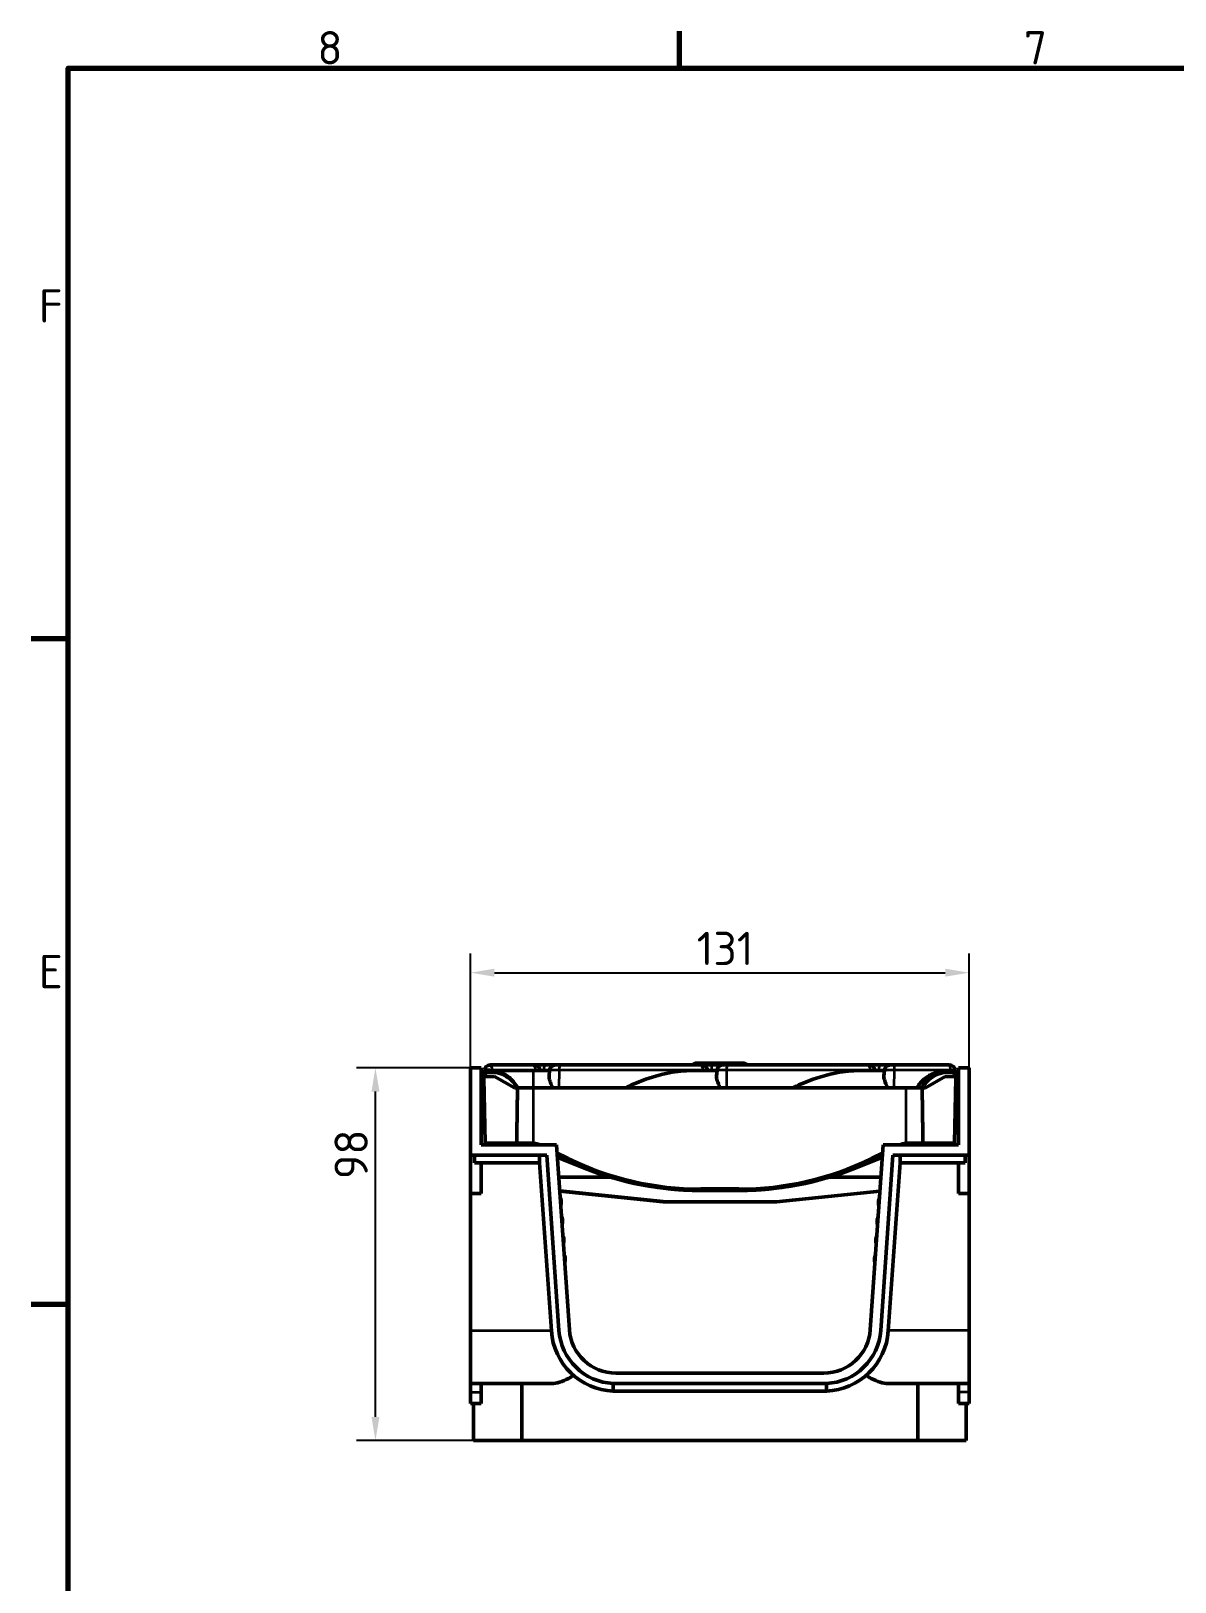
# Model space of a CAD drawing. Header units: millimetres. Extents: x 0 to 1485, y 0 to 1050.
# Drawn here: x 15.3 to 315.9, y 627.1 to 1034.8 of the extents above; entities that cross this region are included whole.
import ezdxf

# ---------------------------------------------------------------- set-up
doc = ezdxf.new("R2010")
doc.units = ezdxf.units.MM
doc.header["$LTSCALE"] = 2.5
for name, color, linetype, lineweight in [('Bemaßung (ISO)', 7, 'Continuous', 25), ('Rahmen (ISO)', 7, 'Continuous', 70), ('Sichtbar (ISO)', 7, 'Continuous', 50), ('Sichtbar schmal (ISO)', 7, 'Continuous', 35)]:
    doc.layers.add(name, color=color, linetype=linetype, lineweight=lineweight)
doc.styles.add('Notiztext (DIN)', font='isocpeur.ttf')
doc.styles.add('TXT 3_5', font='isocpeur.ttf')
doc.dimstyles.new('Anrin Standard (DIN)', dxfattribs={"dimscale": 2.5, "dimtxt": 3.5, "dimasz": 2.5, "dimexe": 2, "dimexo": 0, "dimgap": 0.8, "dimtad": 1, "dimrnd": 1e-08, "dimtxsty": 'TXT 3_5', "dimcen": 0.09, "dimdle": 10, "dimclrd": 256, "dimclre": 256, "dimclrt": 256, "dimadec": 0, "dimazin": 2, "dimtfac": 0.714286, "dimtmove": 0, "dimatfit": 3, "dimfxl": 1, "dimtolj": 1, "dimlwd": -1, "dimlwe": -1, "dimarcsym": 0})

# ---------------------------------------------------------------- blocks, each defined once
blk = doc.blocks.new('Ränder Standardrahmen')
at = {"layer": 'Rahmen (ISO)'}
for p, q in [((74.25, 410), (74.25, 413.9)), ((10, 350), (6.1, 350)), ((10, 280), (6.1, 280))]:
    blk.add_line(p, q, dxfattribs=at)
at = {"layer": 'Rahmen (ISO)', "flags": 128}
blk.add_lwpolyline([(10, 10), (10, 410), (584, 410), (584, 10), (10, 10)], dxfattribs=at)
at = {"layer": 'Rahmen (ISO)', "char_height": 3.5, "attachment_point": 7, "style": 'Notiztext (DIN)'}
for s, insert in [('8', (36.2, 410.4)), ('7', (110.45, 410.4)), ('F', (6.93, 383.25)), ('E', (6.93, 313.25))]:
    blk.add_mtext(s, dxfattribs=dict(at, insert=insert))
blk = doc.blocks.new('*D19')
at = {"layer": 'Bemaßung (ISO)', "transparency": 16777216}
for p, q in [((130.75, 762.23), (130.75, 792.24)), ((261.75, 762.23), (261.75, 792.24)), ((137, 787.24), (255.5, 787.24))]:
    blk.add_line(p, q, dxfattribs=at)
for points in [[(137, 788.28), (137, 786.19), (130.75, 787.24)], [(255.5, 788.28), (255.5, 786.19), (261.75, 787.24)]]:
    blk.add_solid(points, dxfattribs=at)
at = {"layer": 'Defpoints', "color": 0, "transparency": 16777216}
for p in [(261.75, 787.24), (130.75, 762.23), (261.75, 762.23)]:
    blk.add_point(p, dxfattribs=at)
at = {"layer": 'Bemaßung (ISO)', "transparency": 16777216, "insert": (190.17, 797.99), "char_height": 8.75, "attachment_point": 1, "style": 'TXT 3_5'}
blk.add_mtext('\\A1;131', dxfattribs=at)
blk = doc.blocks.new('*D21')
at = {"layer": 'Bemaßung (ISO)', "transparency": 16777216}
for p, q in [((130.75, 762.23), (100.75, 762.23)), ((105.75, 670.48), (105.75, 755.98)), ((131.5, 664.23), (100.75, 664.23))]:
    blk.add_line(p, q, dxfattribs=at)
for points in [[(104.71, 755.98), (106.8, 755.98), (105.75, 762.23)], [(104.71, 670.48), (106.8, 670.48), (105.75, 664.23)]]:
    blk.add_solid(points, dxfattribs=at)
at = {"layer": 'Defpoints', "color": 0, "transparency": 16777216}
for p in [(105.75, 762.23), (130.75, 762.23), (131.5, 664.23)]:
    blk.add_point(p, dxfattribs=at)
at = {"layer": 'Bemaßung (ISO)', "transparency": 16777216, "insert": (95, 732.96), "char_height": 8.75, "attachment_point": 1, "rotation": 90, "style": 'TXT 3_5'}
blk.add_mtext('\\A1;98', dxfattribs=at)

msp = doc.modelspace()

# ---------------------------------------------------------------- linework, layer by layer
at = {"layer": 'Sichtbar (ISO)'}
for p, q in [((135.89, 762.983), (146.955, 762.983)), ((146.955, 762.983), (147.5, 762.983)), ((147.5, 762.983), (148.259, 762.983)), ((148.259, 762.983), (149.007, 762.983)), ((149.007, 762.983), (150.221, 762.983)), ((150.221, 762.983), (153.007, 762.983)), ((153.007, 762.983), (154.221, 762.983)), ((154.221, 762.983), (190.955, 762.983)), ((189.753, 763.483), (188.887, 762.983)), ((190.624, 763.483), (189.753, 763.483)), ((196.253, 763.483), (190.624, 763.483)), ((190.955, 762.983), (191.5, 762.983)), ((191.5, 762.983), (193.007, 762.983)), ((193.007, 762.983), (194.221, 762.983)), ((194.221, 762.983), (197.007, 762.983)), ((201.883, 763.483), (196.253, 763.483)), ((197.007, 762.983), (198.221, 762.983)), ((198.221, 762.983), (234.955, 762.983)), ((202.753, 763.483), (201.883, 763.483)), ((202.753, 763.483), (203.619, 762.983)), ((234.955, 762.983), (235.5, 762.983)), ((235.5, 762.983), (237.007, 762.983)), ((237.007, 762.983), (238.221, 762.983)), ((238.221, 762.983), (241.007, 762.983)), ((241.007, 762.983), (242.221, 762.983)), ((242.221, 762.983), (256.617, 762.983)), ((133.503, 762.233), (130.753, 762.233)), ((130.753, 762.233), (130.753, 739.233)), ((133.503, 741.983), (133.503, 762.233)), ((134.345, 761.026), (134.253, 759.983)), ((134.261, 759.529), (134.253, 759.983)), ((134.559, 742.474), (134.261, 759.529)), ((134.752, 759.983), (134.327, 759.983)), ((134.385, 761.483), (134.345, 761.026)), ((134.396, 761.613), (134.385, 761.483)), ((134.752, 759.983), (137.057, 759.983)), ((136.092, 761.483), (134.843, 761.483)), ((147.253, 761.483), (136.092, 761.483)), ((137.057, 759.983), (142.253, 756.983)), ((151.502, 761.483), (147.253, 761.483)), ((148.994, 761.613), (149.005, 761.483)), ((151.513, 761.613), (151.374, 760.02)), ((195.502, 761.483), (188.096, 761.483)), ((192.994, 761.613), (193.005, 761.483)), ((195.513, 761.613), (195.374, 760.02)), ((239.502, 761.483), (232.096, 761.483)), ((236.994, 761.613), (237.005, 761.483)), ((239.513, 761.613), (239.374, 760.02)), ((250.253, 756.983), (255.45, 759.983)), ((255.45, 759.983), (257.755, 759.983)), ((256.415, 761.483), (255.806, 761.483)), ((257.664, 761.483), (256.415, 761.483)), ((258.18, 759.983), (257.755, 759.983)), ((257.948, 742.474), (258.246, 759.529)), ((258.122, 761.483), (258.111, 761.613)), ((258.162, 761.026), (258.122, 761.483)), ((258.253, 759.983), (258.162, 761.026)), ((258.253, 759.983), (258.246, 759.529)), ((259.003, 762.233), (259.003, 741.983)), ((261.753, 762.233), (259.003, 762.233)), ((261.753, 739.233), (261.753, 762.233)), ((142.253, 756.983), (142.743, 756.983)), ((142.743, 756.983), (143.277, 756.983)), ((147.253, 756.983), (143.277, 756.983)), ((152.353, 756.983), (147.253, 756.983)), ((152.353, 756.983), (153.969, 756.983)), ((153.969, 756.983), (171.57, 756.983)), ((196.353, 756.983), (171.57, 756.983)), ((196.353, 756.983), (197.969, 756.983)), ((197.969, 756.983), (215.57, 756.983)), ((240.353, 756.983), (215.57, 756.983)), ((240.353, 756.983), (241.969, 756.983)), ((241.969, 756.983), (248.05, 756.983)), ((249.23, 756.983), (248.05, 756.983)), ((249.23, 756.983), (249.764, 756.983)), ((249.764, 756.983), (250.253, 756.983)), ((130.753, 739.233), (131.753, 739.233)), ((130.753, 729.233), (130.753, 739.233)), ((131.753, 739.233), (148.888, 739.233)), ((131.753, 737.233), (131.753, 739.233)), ((153.318, 741.983), (133.503, 741.983)), ((150.753, 739.233), (148.888, 739.233)), ((148.888, 739.233), (148.888, 737.233)), ((153.973, 693.186), (150.753, 739.233)), ((156.717, 693.378), (153.318, 741.983)), ((153.5, 739.384), (156.283, 738.031)), ((153.547, 738.702), (160.689, 735.853)), ((231.818, 735.853), (238.96, 738.702)), ((239.189, 741.983), (235.79, 693.378)), ((236.224, 738.031), (239.007, 739.384)), ((241.753, 739.233), (238.534, 693.186)), ((259.003, 741.983), (239.189, 741.983)), ((243.618, 739.233), (241.753, 739.233)), ((243.618, 739.233), (260.753, 739.233)), ((243.618, 737.233), (243.618, 739.233)), ((260.753, 739.233), (260.753, 737.233)), ((260.753, 739.233), (261.753, 739.233)), ((261.753, 729.233), (261.753, 739.233)), ((148.888, 737.233), (131.753, 737.233)), ((133.503, 737.233), (133.503, 729.233)), ((148.888, 737.233), (151.978, 693.047)), ((240.529, 693.047), (243.618, 737.233)), ((260.753, 737.233), (243.618, 737.233)), ((259.003, 737.233), (259.003, 729.233)), ((167.478, 733.483), (153.912, 733.483)), ((154.164, 729.883), (182.166, 726.983)), ((154.165, 729.875), (182.087, 726.983)), ((181.459, 726.983), (154.169, 729.81)), ((181.381, 726.983), (154.17, 729.802)), ((191.253, 729.983), (201.253, 729.983)), ((211.126, 726.983), (238.337, 729.802)), ((238.595, 733.483), (225.028, 733.483)), ((130.753, 729.233), (133.503, 729.233)), ((130.753, 729.233), (130.753, 693.186)), ((181.459, 726.983), (181.381, 726.983)), ((182.087, 726.983), (181.459, 726.983)), ((182.166, 726.983), (182.087, 726.983)), ((182.166, 726.983), (211.126, 726.983)), ((261.753, 729.233), (259.003, 729.233)), ((261.753, 729.233), (261.753, 693.186)), ((130.753, 679.233), (130.753, 693.186)), ((261.753, 679.233), (261.753, 693.186)), ((223.57, 681.983), (168.937, 681.983)), ((130.753, 679.233), (152.006, 679.233)), ((130.753, 676.983), (130.753, 679.233)), ((130.753, 676.983), (130.753, 673.983)), ((133.503, 679.233), (133.503, 676.983)), ((133.503, 673.983), (133.503, 676.983)), ((144.253, 679.233), (144.253, 664.233)), ((168.253, 677.246), (168.253, 679.248)), ((168.937, 679.233), (223.57, 679.233)), ((223.57, 677.233), (168.937, 677.233)), ((224.253, 679.248), (224.253, 677.246)), ((261.753, 679.233), (240.501, 679.233)), ((248.253, 679.233), (248.253, 664.233)), ((259.003, 679.233), (259.003, 676.983)), ((259.003, 673.983), (259.003, 676.983)), ((261.753, 676.983), (261.753, 679.233)), ((261.753, 676.983), (261.753, 673.983)), ((130.753, 673.983), (133.503, 673.983)), ((131.503, 664.233), (131.503, 673.983)), ((261.753, 673.983), (259.003, 673.983)), ((261.003, 664.233), (261.003, 673.983)), ((131.503, 664.233), (144.253, 664.233)), ((248.253, 664.233), (144.253, 664.233)), ((248.253, 664.233), (261.003, 664.233))]:
    msp.add_line(p, q, dxfattribs=at)
for centre, radius, start, end in [((135.89, 761.483), 1.5, 90, 175), ((147.5, 761.483), 1.5, 5, 90), ((148.259, 761.483), 1.5, 90, 104.66721), ((149.007, 761.483), 1.5, 90, 120.17143), ((153.007, 761.483), 1.5, 90, 175), ((191.5, 761.483), 1.5, 5, 90), ((193.007, 761.483), 1.5, 90, 120.17143), ((197.007, 761.483), 1.5, 90, 175), ((235.5, 761.483), 1.5, 5, 90), ((237.007, 761.483), 1.5, 90, 120.17143), ((241.007, 761.483), 1.5, 90, 175), ((256.617, 761.483), 1.5, 5, 90), ((134.843, 760.983), 0.5, 90, 175), ((257.664, 760.983), 0.5, 5, 90), ((135.059, 742.483), 0.5, 181, 270), ((257.448, 742.483), 0.5, 270, 359), ((191.253, 809.983), 80, 244.079, 270), ((201.253, 809.983), 80, 270, 295.921), ((191.253, 812.483), 82.5, 248.25488, 270), ((201.253, 812.483), 82.5, 270, 291.74512), ((168.937, 694.233), 15, 184, 267.38895), ((168.937, 694.233), 12.25, 184, 270), ((223.57, 694.233), 12.25, 270, 356), ((223.57, 694.233), 15, 272.61105, 356), ((168.937, 694.233), 17, 184, 267.69631), ((223.57, 694.233), 17, 272.30369, 356)]:
    msp.add_arc(centre, radius, start, end, dxfattribs=at)
for centre, major_axis, ratio, start_param, end_param in [((134.535, 757.463), (0.419, 4.782), 0.1041493, 1.0251642, 1.1333143), ((257.972, 757.463), (-0.419, 4.782), 0.1041493, 5.149871, 5.2580211), ((154.364, 727.019), (-0.07, 0.998), 0.2, 3.1415927, 6.2831853), ((238.143, 727.019), (0.07, 0.998), 0.2, 0, 3.1415927), ((154.713, 722.031), (-0.07, 0.998), 0.2, 3.1415927, 6.2831853), ((237.794, 722.031), (0.07, 0.998), 0.2, 0, 3.1415927), ((155.062, 717.044), (-0.07, 0.998), 0.2, 3.1415927, 6.2831853), ((237.445, 717.044), (0.07, 0.998), 0.2, 0, 3.1415927), ((155.411, 712.056), (-0.07, 0.998), 0.2, 3.1415927, 6.2831853), ((237.096, 712.056), (0.07, 0.998), 0.2, 0, 3.1415927)]:
    msp.add_ellipse(centre, major_axis=major_axis, ratio=ratio, start_param=start_param, end_param=end_param, dxfattribs=at)
for points, weights in [([(190.624, 763.483), (189.812, 763.483), (188.892, 762.983)], [1, 1.10175588735, 1.13805203723]), ([(192.357, 762.983), (191.437, 763.483), (190.624, 763.483)], [1.13805203723, 1.10175588735, 1]), ([(196.253, 763.483), (194.629, 763.483), (192.788, 762.983)], [1, 1.10175588735, 1.13805203723]), ([(199.719, 762.983), (197.878, 763.483), (196.253, 763.483)], [1.13805203723, 1.10175588735, 1]), ([(201.883, 763.483), (201.07, 763.483), (200.15, 762.983)], [1, 1.10175588735, 1.13805203723]), ([(203.615, 762.983), (202.695, 763.483), (201.883, 763.483)], [1.13805203723, 1.10175588735, 1])]:
    msp.add_rational_spline(points, weights, degree=2, dxfattribs=at)
for points, knots in [([(152.353, 756.983), (152.244, 757.214), (152.138, 757.44), (151.801, 758.186), (151.601, 758.677), (151.395, 759.446), (151.346, 759.746), (151.372, 760.02)], [1.26254133, 1.26254133, 1.26254133, 1.26254133, 1.35158407, 1.35158407, 1.56210439, 1.56210439, 1.71224983, 1.71224983, 1.71224983, 1.71224983]), ([(188.096, 761.483), (186.24, 761.483), (184.209, 761.217), (179.74, 760.233), (177.285, 759.456), (174.201, 758.236), (173.267, 757.838), (172.091, 757.258), (171.828, 757.123), (171.57, 756.983)], [5.6103516, 5.6103516, 5.6103516, 5.6103516, 6.2568517, 6.2568517, 7.0090993, 7.0090993, 7.2966076, 7.2966076, 7.3803187, 7.3803187, 7.3803187, 7.3803187]), ([(196.353, 756.983), (196.244, 757.214), (196.138, 757.44), (195.801, 758.186), (195.601, 758.677), (195.395, 759.446), (195.346, 759.746), (195.372, 760.02)], [1.26254133, 1.26254133, 1.26254133, 1.26254133, 1.35158407, 1.35158407, 1.56210439, 1.56210439, 1.71224983, 1.71224983, 1.71224983, 1.71224983]), ([(232.096, 761.483), (230.24, 761.483), (228.209, 761.217), (223.74, 760.233), (221.285, 759.456), (218.201, 758.236), (217.267, 757.838), (216.091, 757.258), (215.828, 757.123), (215.57, 756.983)], [5.6103516, 5.6103516, 5.6103516, 5.6103516, 6.2568517, 6.2568517, 7.0090993, 7.0090993, 7.2966076, 7.2966076, 7.3803187, 7.3803187, 7.3803187, 7.3803187]), ([(240.353, 756.983), (240.244, 757.214), (240.138, 757.44), (239.801, 758.186), (239.601, 758.677), (239.395, 759.446), (239.346, 759.746), (239.372, 760.02)], [1.26254133, 1.26254133, 1.26254133, 1.26254133, 1.35158407, 1.35158407, 1.56210439, 1.56210439, 1.71224983, 1.71224983, 1.71224983, 1.71224983]), ([(255.806, 761.483), (254.815, 761.483), (253.833, 761.303), (251.973, 760.624), (251.109, 760.135), (249.343, 758.748), (248.576, 757.838), (248.05, 756.983)], [-0.77849719, -0.77849719, -0.77849719, -0.77849719, -0.5388845, -0.5388845, -0.30207853, -0.30207853, 0, 0, 0, 0]), ([(142.475, 741.983), (142.476, 741.983), (142.477, 741.983), (142.513, 741.983), (142.548, 741.99), (142.617, 742.015), (142.65, 742.034), (142.723, 742.09), (142.761, 742.133), (142.818, 742.227), (142.839, 742.274), (142.866, 742.374), (142.873, 742.423), (142.874, 742.474)], [-0.088583405, -0.088583405, -0.088583405, -0.088583405, -0.088189317, -0.088189317, -0.071021496, -0.071021496, -0.054191915, -0.054191915, -0.032418289, -0.032418289, -0.01523198, -0.01523198, 0, 0, 0, 0]), ([(250.031, 741.983), (250.031, 741.983), (250.03, 741.983), (249.994, 741.983), (249.959, 741.99), (249.89, 742.015), (249.857, 742.034), (249.784, 742.09), (249.746, 742.133), (249.689, 742.227), (249.668, 742.274), (249.641, 742.374), (249.634, 742.423), (249.633, 742.474)], [-0.000396853, -0.000396853, -0.000396853, -0.000396853, 0, 0, 0.017288273, 0.017288273, 0.034235932, 0.034235932, 0.056162326, 0.056162326, 0.073469216, 0.073469216, 0.088808066, 0.088808066, 0.088808066, 0.088808066]), ([(152.006, 679.233), (152.663, 679.233), (153.38, 679.347), (154.896, 679.802), (155.696, 680.142), (156.945, 680.816), (157.385, 681.08), (157.824, 681.368)], [7.42759133, 7.42759133, 7.42759133, 7.42759133, 7.80235772, 7.80235772, 8.17712411, 8.17712411, 8.37759778, 8.37759778, 8.37759778, 8.37759778]), ([(234.683, 681.368), (235.122, 681.08), (235.562, 680.816), (236.811, 680.142), (237.611, 679.802), (239.127, 679.347), (239.844, 679.233), (240.501, 679.233)], [1.7288738, 1.7288738, 1.7288738, 1.7288738, 1.92934747, 1.92934747, 2.30411386, 2.30411386, 2.67888025, 2.67888025, 2.67888025, 2.67888025]), ([(168.937, 677.233), (168.71, 677.233), (168.483, 677.237), (168.256, 677.246), (168.255, 677.246), (168.253, 677.246)], [7.153028653, 7.153028653, 7.153028653, 7.153028653, 7.224213233, 7.224213233, 7.224680205, 7.224680205, 7.224680205, 7.224680205]), ([(224.253, 677.246), (224.252, 677.246), (224.251, 677.246), (224.023, 677.237), (223.797, 677.233), (223.57, 677.233)], [1.819938243, 1.819938243, 1.819938243, 1.819938243, 1.820405215, 1.820405215, 1.891589795, 1.891589795, 1.891589795, 1.891589795])]:
    msp.add_open_spline(points, degree=3, knots=knots, dxfattribs=at)
for points, degree in [([(142.874, 742.474), (142.982, 749.912), (143.09, 756.983)], 2), ([(249.633, 742.474), (249.525, 749.912), (249.417, 756.983)], 2), ([(168.253, 679.248), (168.481, 679.238), (168.709, 679.233), (168.937, 679.233)], 3), ([(223.57, 679.233), (223.798, 679.233), (224.026, 679.238), (224.253, 679.248)], 3)]:
    msp.add_open_spline(points, degree=degree, dxfattribs=at)
at = {"layer": 'Sichtbar schmal (ISO)'}
for p, q in [((134.752, 759.983), (134.843, 761.026)), ((134.843, 761.483), (134.843, 761.026)), ((134.843, 761.026), (136.092, 761.026)), ((136.092, 761.483), (136.092, 761.026)), ((147.867, 761.613), (136.468, 761.613)), ((147.253, 756.983), (147.253, 761.483)), ((148.994, 761.613), (147.867, 761.613)), ((147.867, 761.613), (147.874, 761.483)), ((150.023, 761.613), (148.994, 761.613)), ((150.023, 761.613), (150.021, 761.483)), ((151.513, 761.613), (150.023, 761.613)), ((154.023, 761.613), (151.513, 761.613)), ((154.023, 761.613), (153.969, 756.983)), ((191.867, 761.613), (154.023, 761.613)), ((192.994, 761.613), (191.867, 761.613)), ((191.867, 761.613), (191.874, 761.483)), ((194.023, 761.613), (192.994, 761.613)), ((194.023, 761.613), (194.021, 761.483)), ((195.513, 761.613), (194.023, 761.613)), ((198.023, 761.613), (195.513, 761.613)), ((198.023, 761.613), (197.969, 756.983)), ((235.867, 761.613), (198.023, 761.613)), ((236.994, 761.613), (235.867, 761.613)), ((235.867, 761.613), (235.874, 761.483)), ((238.023, 761.613), (236.994, 761.613)), ((238.023, 761.613), (238.021, 761.483)), ((239.513, 761.613), (238.023, 761.613)), ((242.023, 761.613), (239.513, 761.613)), ((242.023, 761.613), (241.969, 756.983)), ((256.853, 761.613), (242.023, 761.613)), ((256.415, 761.483), (256.415, 761.026)), ((256.415, 761.026), (257.664, 761.026)), ((257.664, 761.026), (257.664, 761.483)), ((257.664, 761.026), (257.755, 759.983)), ((147.253, 742.468), (147.253, 756.983)), ((245.253, 742.468), (245.253, 756.983)), ((142.874, 742.474), (134.559, 742.474)), ((147.027, 742.474), (142.874, 742.474)), ((249.633, 742.474), (245.48, 742.474)), ((257.948, 742.474), (249.633, 742.474)), ((156.502, 738.472), (153.46, 739.95)), ((155.028, 738.641), (153.509, 739.247)), ((239.047, 739.95), (236.005, 738.472)), ((238.998, 739.247), (237.479, 738.641)), ((191.253, 730.474), (191.253, 729.983)), ((201.253, 730.474), (191.253, 730.474)), ((201.253, 730.474), (201.253, 729.983)), ((130.753, 693.186), (151.968, 693.186)), ((261.753, 693.186), (240.538, 693.186)), ((130.753, 676.983), (133.503, 676.983)), ((261.753, 676.983), (259.003, 676.983))]:
    msp.add_line(p, q, dxfattribs=at)
for centre, radius, start, end in [((147.001, 736.974), 5.5, 65.59914, 87.37312), ((245.506, 736.974), 5.5, 92.62688, 114.40086), ((191.253, 809.974), 79.5, 244.079, 270), ((201.253, 809.974), 79.5, 270, 295.921)]:
    msp.add_arc(centre, radius, start, end, dxfattribs=at)
for centre, major_axis, ratio, start_param, end_param in [((135.89, 761.483), (0, 1.5), 0.3867524, 4.7996554, 6.2831853), ((146.955, 761.483), (0, 1.5), 0.6108308, 4.7996554, 6.2831853), ((148.259, 761.483), (0, 1.5), 0.0918452, 0, 0.482291), ((150.221, 761.483), (0, 1.5), 0.1331145, 0, 1.4835299), ((154.221, 761.483), (0, 1.5), 0.1331145, 0, 1.4835299), ((190.955, 761.483), (0, 1.5), 0.6108308, 4.7996554, 6.2831853), ((194.221, 761.483), (0, 1.5), 0.1331145, 0, 1.4835299), ((198.221, 761.483), (0, 1.5), 0.1331145, 0, 1.4835299), ((234.955, 761.483), (0, 1.5), 0.6108308, 4.7996554, 6.2831853), ((238.221, 761.483), (0, 1.5), 0.1331145, 0, 1.4835299), ((242.221, 761.483), (0, 1.5), 0.1331145, 0, 1.4835299), ((256.617, 761.483), (0, 1.5), 0.1584244, 4.7996554, 6.2831853), ((134.843, 760.983), (-0.498, 0.044), 0.0868266, 4.7199852, 6.2831853), ((135.89, 761.483), (-1.494, 0.131), 0.1299509, 4.3266775, 6.2831853), ((256.617, 761.483), (1.494, 0.131), 0.0740822, 0, 1.4052238), ((257.664, 760.983), (0.498, 0.044), 0.0868266, 0, 1.5632001), ((147.001, 742.483), (0, -0.5), 0.0508914, 0, 1.553343), ((147.253, 742.477), (-0.023, -0.499), 0.0008, 0.1452109, 1.5533614), ((245.253, 742.477), (0.023, -0.499), 0.0008, 4.7298239, 6.1379744), ((245.506, 742.483), (0, -0.5), 0.0508914, 4.7298423, 6.2831853), ((156.502, 738.481), (-0.219, -0.45), 0.0076299, 0, 1.555099), ((236.005, 738.481), (0.219, -0.45), 0.0076299, 4.7280863, 6.2831853), ((160.874, 736.318), (-0.185, -0.464), 0.0064666, 0, 0.8846761), ((231.633, 736.318), (0.185, -0.464), 0.0064666, 5.3985092, 6.2831853)]:
    msp.add_ellipse(centre, major_axis=major_axis, ratio=ratio, start_param=start_param, end_param=end_param, dxfattribs=at)
for points, knots in [([(143.277, 756.983), (143.039, 757.478), (142.749, 757.949), (141.755, 759.239), (140.919, 759.957), (139.248, 760.883), (138.457, 761.172), (137.132, 761.432), (136.612, 761.483), (136.092, 761.483)], [-0.8393762, -0.8393762, -0.8393762, -0.8393762, -0.68434126, -0.68434126, -0.38018959, -0.38018959, -0.14622676, -0.14622676, 0, 0, 0, 0]), ([(136.092, 761.026), (136.58, 761.026), (137.067, 760.979), (138.31, 760.735), (139.052, 760.464), (140.62, 759.596), (141.404, 758.923), (142.296, 757.765), (142.538, 757.383), (142.743, 756.983)], [0, 0, 0, 0, 0.14622676, 0.14622676, 0.38018959, 0.38018959, 0.68434126, 0.68434126, 0.81976088, 0.81976088, 0.81976088, 0.81976088]), ([(256.415, 761.483), (255.614, 761.483), (254.813, 761.362), (252.824, 760.748), (251.693, 760.071), (250.148, 758.536), (249.619, 757.793), (249.23, 756.983)], [-0.87263624, -0.87263624, -0.87263624, -0.87263624, -0.6472839, -0.6472839, -0.28672014, -0.28672014, -0.03325999, -0.03325999, -0.03325999, -0.03325999]), ([(249.764, 756.983), (250.118, 757.674), (250.583, 758.31), (251.987, 759.703), (253.047, 760.338), (254.912, 760.913), (255.664, 761.026), (256.415, 761.026)], [0.05287531, 0.05287531, 0.05287531, 0.05287531, 0.28672014, 0.28672014, 0.6472839, 0.6472839, 0.87263624, 0.87263624, 0.87263624, 0.87263624]), ([(147.253, 742.468), (147.216, 742.47), (147.178, 742.472), (147.102, 742.474), (147.065, 742.474), (147.027, 742.474)], [-0.025227315, -0.025227315, -0.025227315, -0.025227315, -0.012613658, -0.012613658, 0, 0, 0, 0]), ([(245.48, 742.474), (245.442, 742.474), (245.405, 742.474), (245.329, 742.472), (245.291, 742.47), (245.253, 742.468)], [0, 0, 0, 0, 0.012613658, 0.012613658, 0.025227315, 0.025227315, 0.025227315, 0.025227315])]:
    msp.add_open_spline(points, degree=3, knots=knots, dxfattribs=at)
for points in [[(136.456, 761.483), (136.46, 761.526), (136.464, 761.57), (136.468, 761.613)], [(256.853, 761.613), (256.857, 761.57), (256.861, 761.526), (256.865, 761.483)]]:
    msp.add_open_spline(points, degree=3, dxfattribs=at)

# ---------------------------------------------------------------- block references
at = {"xscale": 2.5, "yscale": 2.5, "zscale": 2.5}
msp.add_blockref('Ränder Standardrahmen', (0, 0), dxfattribs=at)

# ---------------------------------------------------------------- dimensions: what is measured, and where the dimension line sits
at = {"layer": 'Bemaßung (ISO)'}
for base, p1, p2, angle, picture, middle in [((261.753, 787.235), (130.753, 762.233), (261.753, 762.233), 180, '*D19', (196.728, 787.235)), ((105.753, 762.233), (131.503, 664.233), (130.753, 762.233), 90, '*D21', (105.753, 738.208))]:
    dim = msp.add_linear_dim(base=base, p1=p1, p2=p2, angle=angle, dimstyle='Anrin Standard (DIN)', override={"dimgap": 0.8, "dimdec": 2, "dimtol": 0, "dimlim": 0, "dimtp": 0, "dimtm": 0, "dimtdec": 2, "dimtofl": 0, "dimatfit": 1}, dxfattribs=at)
    dim.commit()
    dim.dimension.update_dxf_attribs({"geometry": picture, "text_midpoint": middle, "dimtype": 160})

doc.saveas('drawing.dxf')
